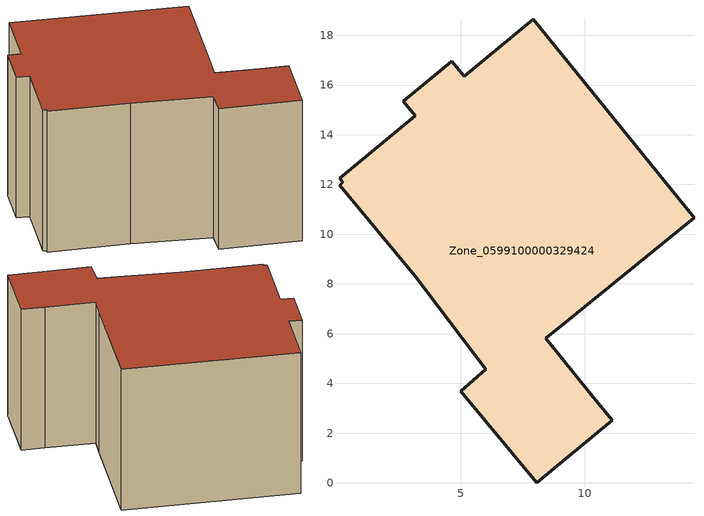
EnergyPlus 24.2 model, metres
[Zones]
Zone_0599100000329424
 floor ground (C_G): 3.17,14.76 2.69,15.35 4.64,16.95 5.14,16.35 7.93,18.65 14.39,10.67 9.36,6.56 8.43,5.82 10.26,3.54 11.11,2.52 8.07,0 5.01,3.68 6.02,4.57 3.17,8.31 0.14,11.98 0.27,12.08 0.13,12.26 z0
 wall outside (C_F): 5.14,16.35 4.64,16.95 2.69,15.35 3.17,14.76 0.13,12.26 0.27,12.08 0.14,11.98 3.17,8.31 6.02,4.57 5.01,3.68 8.07,0 11.11,2.52 10.26,3.54 8.43,5.82 9.36,6.56 14.39,10.67 7.93,18.65 5.14,16.35 z0:9.1
 roof outside (C_R): 6.02,4.57 5.01,3.68 8.07,0 11.11,2.52 10.26,3.54 8.43,5.82 9.36,6.56 14.39,10.67 7.93,18.65 5.14,16.35 4.64,16.95 2.69,15.35 3.17,14.76 0.13,12.26 0.27,12.08 0.14,11.98 3.17,8.31 z9.1
[BUILDING]
Pand.0599100000329424: North Axis=0; Terrain=City; Loads Convergence Tolerance Value=0.04; Temperature Convergence Tolerance Value=0.4; Solar Distribution=FullExterior; Maximum Number of Warmup Days=25; Minimum Number of Warmup Days=1
[Site:Location]
Rotterdam.The.Hague.AP_ZH_NLD Design_Conditions: Latitude=51.96; Longitude=4.45; Time Zone=1; Elevation=-4.5
[SITE:GROUNDTEMPERATURE:BUILDINGSURFACE]
18, 18, 18, 18, 18, 18, 18, 18, 18, 18, 18, 18
[MATERIAL] Thermal Absorptance=0.9; Solar Absorptance=0.7; Visible Absorptance=0.7
Name | Roughness | Thickness | Conductivity | Density | Specific Heat
G.TC.1946 | MediumSmooth | 0.15 | 1 | 540 | 1210
F.TC.1946 | Rough | 0.3 | 0.857143 | 1920 | 840
R.TC.1946 | MediumRough | 0.2 | 0.909091 | 1500 | 1000
[CONSTRUCTION]
C_G: G.TC.1946
C_F: F.TC.1946
C_R: R.TC.1946
[ZONE]
Zone_0599100000329424: Type=1; Multiplier=1; Ceiling Height=Autocalculate; Volume=Autocalculate; Floor Area=autocalculate; Part of Total Floor Area=Yes
[ZONEINFILTRATION:DESIGNFLOWRATE]
Infil_Zone_0599100000329424: Zone or ZoneList or Space or SpaceList=Zone_0599100000329424; Schedule=AlwaysOn; Design Flow Rate Calculation Method=Flow/Area; Flow Rate per Floor Area=0.003; Constant Term Coefficient=1; Temperature Term Coefficient=0; Velocity Term Coefficient=0; Velocity Squared Term Coefficient=0
[HVACTEMPLATE:ZONE:IDEALLOADSAIRSYSTEM]
Zone_0599100000329424: Maximum Heating Supply Air Temperature=50; Minimum Cooling Supply Air Temperature=13; Maximum Heating Supply Air Humidity Ratio=0.0156; Minimum Cooling Supply Air Humidity Ratio=0.0077; Heating Limit=NoLimit; Cooling Limit=NoLimit; Dehumidification Control Type=ConstantSensibleHeatRatio; Cooling Sensible Heat Ratio=0.7; Dehumidification Setpoint=60; Humidification Control Type=None; Humidification Setpoint=30; Outdoor Air Method=None; Outdoor Air Flow Rate per Person=0.00944; Outdoor Air Flow Rate per Zone Floor Area=0; Outdoor Air Flow Rate per Zone=0; Demand Controlled Ventilation Type=None; Outdoor Air Economizer Type=NoEconomizer; Heat Recovery Type=None; Sensible Heat Recovery Effectiveness=0.7; Latent Heat Recovery Effectiveness=0.65
[ZONECONTROL:THERMOSTAT]
ThermostatControl_Zone_0599100000329424: Zone or ZoneList=Zone_0599100000329424; Control Type Schedule=DualSetpointControlType; Control 1=Thermostat_Zone_0599100000329424; Temperature Difference Between Cutout And Setpoint=0
[THERMOSTATSETPOINT:DUALSETPOINT]
Thermostat_Zone_0599100000329424: Heating Setpoint Temperature Schedule=HeatingSetpoint_Zone_0599100000329424; Cooling Setpoint Temperature Schedule=CoolingSetpoint_Zone_0599100000329424
[SCHEDULE:COMPACT]
HeatingSetpoint_Zone_0599100000329424: Through: 12/31, For: AllDays, Until: 24:00, 21
CoolingSetpoint_Zone_0599100000329424: Through: 12/31, For: AllDays, Until: 24:00, 24
DualSetpointControlType: Through: 12/31, For: AllDays, Until: 24:00, 4
AlwaysOn: Through: 12/31, For: AllDays, Until: 24:00, 1
